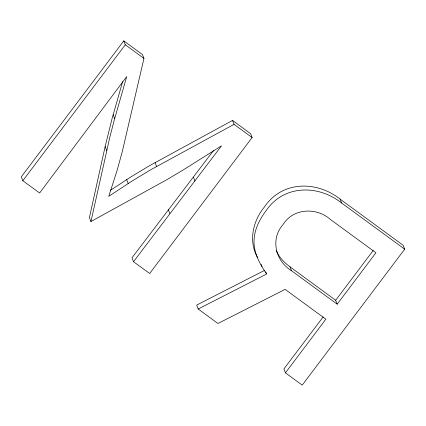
<?xml version="1.0" encoding="UTF-8"?>
<svg xmlns="http://www.w3.org/2000/svg" width="426" height="426" viewBox="0 0 426 426"><rect width="100%" height="100%" fill="white"/><g stroke="black" fill="none" stroke-linecap="round" stroke-linejoin="round"><path stroke-width="0.64" d="M122.651 81.584L111.942 119.115L105.121 146.64L89.407 217.649L90.93 221.552L167.572 179.271L182.892 170.144L221.477 145.873L133.508 261.697L149.654 273.508L252.128 137.566L250.61 133.663L232.527 120.436L149.217 165.863L130.484 177.157L110.568 190.23M90.93 221.552L109.86 137.039L114.301 119.962L126.73 76.558L39.613 193.005L22.823 180.72L21.3 176.822L123.774 40.88L142.433 54.528L143.956 58.431L122.347 151.363L117.278 169.825L108.763 196.327L132.007 181.055L150.74 169.766L234.05 124.339L252.128 137.566M22.823 180.72L125.297 44.778L123.774 40.88M213.623 150.373L131.985 257.794L133.508 261.697M323.153 316.88L283.913 368.937L285.431 372.841L302.226 385.12L404.7 249.178L403.177 245.28L340.081 199.118C316.822 180.592 282.092 180.629 264.45 206.967C252.975 220.774 248.246 241.175 257.522 257.395M337.2 304.169L291.533 270.76C275.478 261.005 270.095 238.986 283.136 224.422C293.29 208.112 316.539 207.142 330.278 219.369L375.94 252.772L337.2 304.169L335.677 300.266L373.219 250.461M285.431 372.841L325.874 319.191L285.111 289.371L217.963 323.483L198.181 309.01L196.658 305.107L264.535 270.398M198.181 309.01L266.649 273.998C259.604 263.689 253.001 251.825 254.125 238.885C254.886 228.544 259.828 219.033 265.968 210.87C283.615 184.533 318.344 184.495 341.604 203.021L404.7 249.178M125.297 44.778L143.956 58.431M276.282 250.829C279.179 257.384 284.318 262.65 290.015 266.857L335.677 300.266M340.081 199.118L341.604 203.021M290.015 266.857L291.533 270.76M232.527 120.436L234.05 124.339M265.776 271.772L266.431 273.444M261.101 264.317L261.974 266.548M193.441 177.152L194.959 181.05M155.08 162.588L156.603 166.491M168.302 209.619L169.82 213.522M113.146 114.759L114.669 118.662M126.66 179.618L128.183 183.521M105.121 146.64L106.644 150.543"/></g></svg>
